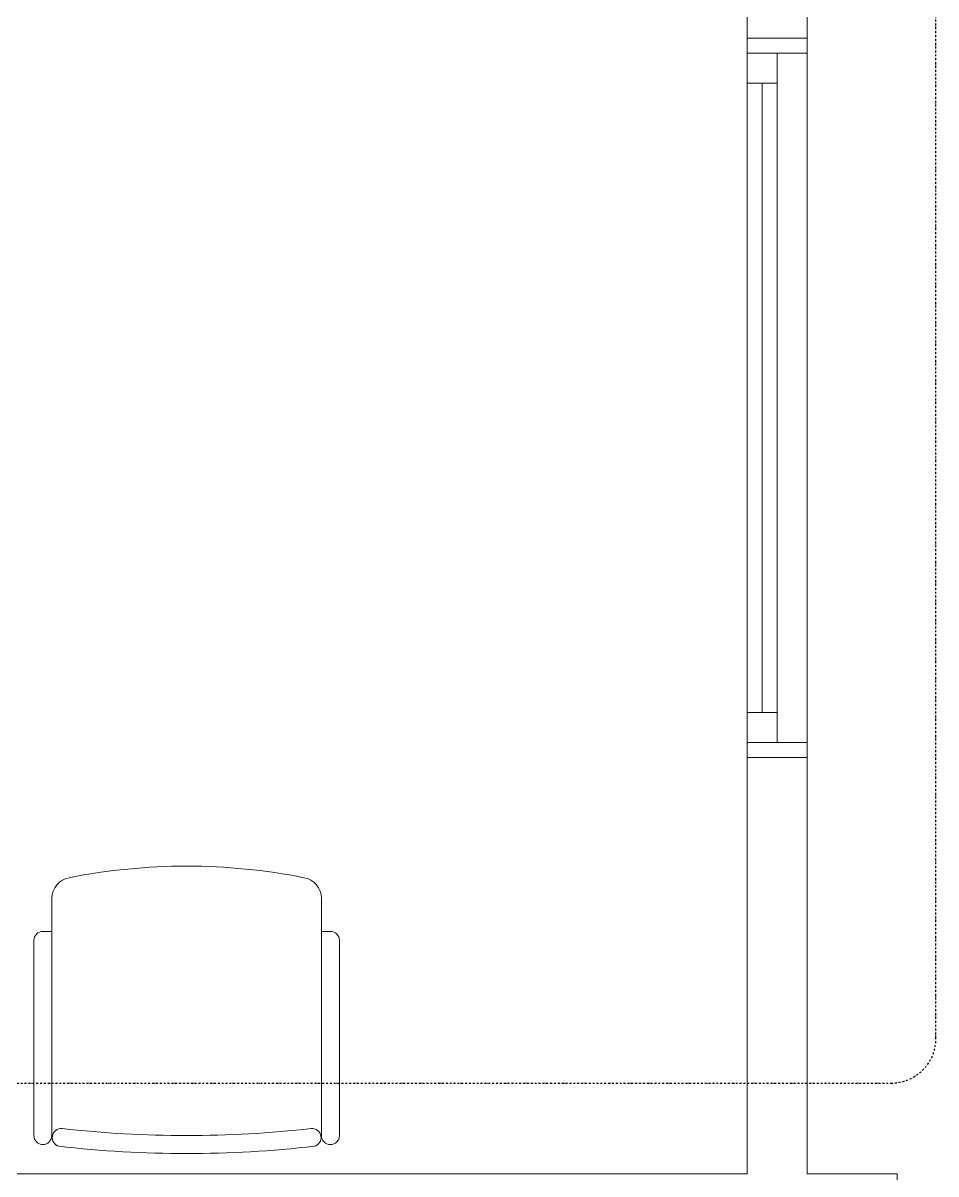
# Model space of a CAD drawing. Header units: inches. Extents: x -12418 to 57169, y -29325 to 19878.
# Drawn here: x 7889 to 9413, y -10017 to -8097 of the extents above; entities that cross this region are included whole.
import ezdxf

# ---------------------------------------------------------------- set-up
doc = ezdxf.new("R2010")
doc.units = ezdxf.units.IN
doc.header["$LTSCALE"] = 25
doc.header["$MEASUREMENT"] = 0
doc.linetypes.add('DASHDOT', pattern=[25.4, 12.7, -6.35, 0, -6.35])
doc.layers.get('0').update_dxf_attribs({"color": 8})
for name, color, linetype, lineweight in [('00-Ground Floor$0$Aluminum', 251, 'Continuous', 5), ('00-Ground Floor$0$LOADING', 253, 'Continuous', 5), ('00-Ground Floor$0$Walls', 251, 'Continuous', 5), ('E-LITE-CLNG-CNDT', 6, 'DASHDOT', 35), ('T-DATA-CLNG-COND', 51, 'DASHDOT', 25)]:
    doc.layers.add(name, color=color, linetype=linetype, lineweight=lineweight)

# ---------------------------------------------------------------- blocks, each defined once
blk = doc.blocks.new('00-Ground Floor$0$GF21016-P')
at = {"layer": '00-Ground Floor$0$LOADING', "extrusion": (-1.24384e-09, -1.20261e-09, -1)}
for p, q in [((0.0128, 0.0179), (0.0128, 0.4136)), ((0.4628, 0.0179), (0.4628, 0.4136)), ((-0.0022, 0.3585), (0.0128, 0.3585)), ((0.4778, 0.3585), (0.4628, 0.3585)), ((-0.0172, 0.0179), (-0.0172, 0.3435)), ((0.4928, 0.0179), (0.4928, 0.3435)), ((0.4778, 0.0029), (0.4778, 0.0029))]:
    blk.add_line(p, q, dxfattribs=at)
for centre, radius, start, end in [((-0.2378, -0.5362), 1.0036, 78.7568, 101.2432), ((-0.0478, 0.4136), 0.035, 0, 80.6557), ((-0.4278, 0.4136), 0.035, 99.3443, 180), ((0.0022, 0.3435), 0.015, 0, 90), ((-0.4778, 0.3435), 0.015, 90, 180), ((-0.0284, 0.0145), 0.015, 284.3864, 95.5209), ((-0.2378, 1.8928), 1.8749, 263.6341, 276.3659), ((-0.4471, 0.0145), 0.015, 84.4791, 255.6136), ((0.0022, 0.0179), 0.015, 270, 0), ((0.0022, 0.0179), 0.015, 180, 270), ((-0.2378, 1.8734), 1.8855, 263.5119, 276.4881), ((-0.4778, 0.0179), 0.015, 270, 0), ((-0.4778, 0.0179), 0.015, 180, 270)]:
    blk.add_arc(centre, radius, start, end, dxfattribs=at)
blk = doc.blocks.new('00-Ground Floor$0$A$C37be4daf')
at = {"layer": '00-Ground Floor$0$Aluminum'}
for p, q in [((1416, 598.2), (216, 598.2)), ((241, 498.2), (241, 598.2)), ((291, 548.2), (291, 598.2)), ((1341, 548.2), (1341, 598.2)), ((1391, 498.2), (1391, 598.2)), ((291, 573.2), (1341, 573.2)), ((1391, 548.2), (241, 548.2)), ((1416, 498.2), (216, 498.2))]:
    blk.add_line(p, q, dxfattribs=at)
at = {"layer": '00-Ground Floor$0$Walls'}
for p, q in [((216, 498.2), (216, 598.2)), ((1416, 498.2), (1416, 598.2))]:
    blk.add_line(p, q, dxfattribs=at)
blk = doc.blocks.new('00-Ground Floor')
at = {"layer": '00-Ground Floor$0$Walls'}
for p, q in [((9097.9, -10017.4, 0), (9097.9, -7427.4, 0)), ((9197.9, -10017.4, 0), (9197.9, -7427.4, 0)), ((9097.9, -10017.4, 0), (5457.9, -10017.4, 0)), ((9197.9, -10017.4, 0), (9347.9, -10017.4, 0)), ((9347.9, -10017.4, 0), (9347.9, -10117.4, 0))]:
    blk.add_line(p, q, dxfattribs=at)
at = {"rotation": 90}
blk.add_blockref('00-Ground Floor$0$A$C37be4daf', (9696.2, -9538.4, 0), dxfattribs=at)
at = {"layer": '00-Ground Floor$0$LOADING', "extrusion": (2.67577e-11, 8.17196e-07, -1), "xscale": 1000, "yscale": 1000, "zscale": 1000, "rotation": 359.9999748871168}
blk.add_blockref('00-Ground Floor$0$GF21016-P', (-8400, -9971.2, 0), dxfattribs=at)

msp = doc.modelspace()

# ---------------------------------------------------------------- linework, layer by layer
at = {"layer": 'T-DATA-CLNG-COND', "ltscale": 0.01, "elevation": 0}
msp.add_lwpolyline([(7137.1, -9865.9), (9337.9, -9865.9, 0.414214), (9412.9, -9790.9), (9412.9, -2697.4)], format="xyb", dxfattribs=at)

# ---------------------------------------------------------------- block references
at = {"layer": 'E-LITE-CLNG-CNDT'}
msp.add_blockref('00-Ground Floor', (0, 0), dxfattribs=at)

doc.saveas('drawing.dxf')
